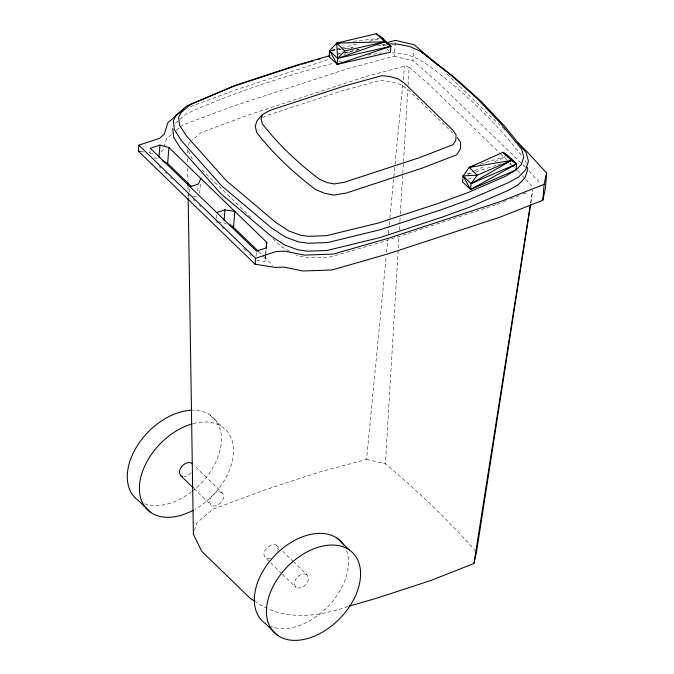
<?xml version="1.0" encoding="UTF-8"?>
<svg xmlns="http://www.w3.org/2000/svg" width="674" height="674" viewBox="0 0 674 674"><rect width="100%" height="100%" fill="white"/><g stroke="black" fill="none" stroke-linecap="round" stroke-linejoin="round"><path stroke-width="0.51" stroke-dasharray="3.37 2.53" d="M475.802 551.324A1156.567 679.813 4.6 0 0 385.376 463.838L398.966 237.223M399.404 229.885L399.842 222.538M399.909 221.485L400.28 215.191M400.348 214.147L402.74 174.28M402.799 173.226L407.829 89.297M408.082 85.101L409.152 67.265L404.526 66.195L364.929 76.785L250.037 114.437L201.071 132.567L192.393 140.007M149.898 153.217L150.058 151.229M189.672 191.753L189.916 188.771M197.777 191.028L198.257 185.072M199.681 193.396L200.557 182.469M216.219 218.536L216.531 214.559M256.078 256.078L256.398 252.101M256.786 260.215L265.05 261.529L265.64 254.208M265.724 253.163L266.146 247.939M265.64 256.23L265.05 261.529M265.724 255.235L266.205 249.279M180.177 126.982L182.469 125.019L234.83 105.616L346.63 68.975L394.147 56.262L395.267 42.361M525.417 167.177L436.6 81.133L412.943 60.652L413.828 49.733M194.491 530.497L196.724 522.999L212.74 509.241L265.109 489.838L319.055 472.154L366.58 459.441L386.16 256.541M386.564 252.362L387.769 239.809M388.376 233.533L389.083 226.211M389.184 225.167L389.791 218.89M389.892 217.845L394.939 165.551M395.04 164.507L402.816 83.972M403.212 79.793L404.526 66.195M530.817 203.059L532.755 190.59M530.649 202.748L532.612 190.27M277.823 551.214C280.249 536.336 257.527 550.119 265.792 558.097L281.673 573.49M188.459 145.432L189.242 142.72L191.61 140.689M191.045 472.786L187.76 475.574L184.095 476.779M160.993 151.844L163.108 150.032L166.444 138.777L171.786 134.185M175.442 123.182L179.259 119.896M180.025 119.247L186.125 113.99C233.583 92.464 283.341 76.288 333.723 63.162M176.361 130.259L179.419 127.639M262.675 117.647L266.348 115.675L341.895 90.914L380.052 80.442L390.49 81.495L400.836 84.579L407.694 89.271L453.046 133.199M466.905 174.17L473.611 171.171M474.572 170.749L485.111 166.04M494.699 161.768L505.239 157.067M468.346 179.267L473.131 177.136M496.704 204.433L502.526 202.141M503.495 201.753L506.41 200.608M510.294 199.074L515.147 197.162M516.115 196.783L519.022 195.629M522.906 194.104L527.759 192.191M190.531 106.61L236.111 89.726L328.946 59.304M343.917 54.392L345.914 53.743M495.702 204.761L381.813 242.092L329.637 257.114L308.128 257.889L297.47 255.657L295.709 254.662M468.026 174.305L474.959 172.106M475.945 171.794L500.706 163.942M480.166 164.127L505.121 156.671M348.011 606.465C318.65 616.98 282.642 621.369 256.002 601.764M347.91 53.086L349.932 52.547M331.684 50.162L335.745 49.202M336.764 48.958L340.825 47.989M341.844 47.744L358.096 43.886M369.268 41.224L379.428 38.806M344.246 53.019L359.318 49.429M337.152 53.903L341.221 52.943M338.373 54.274L340.378 53.802M344.397 52.85L359.444 49.295M338.736 61.983L341.743 61.267M270.611 558.451L268.8 558.83L265.792 558.097M377.415 45.722L386.573 44.964M367.836 55.108L381.737 52.867M331.701 50.39L337.859 49.615M338.887 49.48L340.943 49.219M345.046 48.705L353.26 47.669M331.726 50.39L335.871 49.884M336.907 49.758L341.044 49.244M342.08 49.118L348.298 48.351M349.334 48.225L353.479 47.719M353.37 41.282L379.352 38.426M392.226 52.985C417.349 52.05 435.648 71.149 453.88 85.497C479.13 106.669 502.13 130.402 522.224 156.528M140.31 151.423L144.278 152.054M149.249 152.846L154.211 153.638M153.706 157.842L158.87 158.668M193.328 196.353L197.297 196.985M217.963 221.83L223.92 222.774L226.54 224.004M394.147 56.262L412.943 60.652M366.58 459.441L385.376 463.838M382.082 44.13L386.986 45.31M222.066 492.517C215.469 489.231 205.991 499.586 211.341 505.348C217.938 508.643 227.416 498.288 222.066 492.517L194.087 465.414M306.771 574.577C300.166 571.282 290.696 581.637 296.046 587.408C302.643 590.694 312.113 580.339 306.771 574.577L293.915 562.116M289.55 251.191L280.755 246.229L272.507 238.225M409.152 67.265L428.639 84.14L499.51 152.796M446.913 73.997L502.61 127.959M503.368 128.683L504.868 130.141M500.268 153.52L507.05 160.1M510.066 163.015L511.574 164.481M512.333 165.206L514.591 167.405M509.746 163.782L511.153 165.147M382.781 44.804L384.172 46.152M386.952 48.848L389.041 50.87M201.956 169.882L250.736 217.146M229.741 223.591L231.275 225.074M258.799 251.739L263.652 256.44M263.997 256.777L272.768 265.27M159.334 166.638L160.867 168.129M165.391 172.51L166.891 173.968M170.589 177.548L172.089 178.998M187.979 194.39L189.487 195.848M193.253 199.496L194.761 200.953M199.277 205.334L200.785 206.792M215.84 221.384L217.475 222.968M221.982 227.332L223.482 228.781M243.71 248.377L246.002 250.593M249.734 254.208L251.25 255.682M210.12 415.117L222.218 426.836M276.517 545.266L279.542 548.198M282.566 551.13L293.156 561.383M193.944 488.498L211.341 505.348M282.431 574.214L296.046 587.408M528.972 171.053L540.346 183.463M517.539 170.337L521.634 174.81M522.316 175.552L525.046 178.534M525.728 179.284L533.244 187.482M192.351 159.131L187.414 149.047L187.498 154.304M525.476 160.513L526.259 163.42M187.557 158.516L187.642 163.774M187.709 167.986L187.903 180.615M188.004 186.934L188.097 193.244M188.113 194.297L188.181 198.51M192.284 491.245A55.934 36.843 -45.9 0 0 221.291 442.523A55.934 36.843 -45.9 0 0 193.126 410.239M191.458 491.877A55.934 36.843 -45.9 0 1 144.809 503.807M346.529 550.456A55.934 36.843 -45.9 0 1 327.109 607.392A55.934 36.843 -45.9 0 1 270.914 626.508M193.135 423.601A55.934 36.843 -45.9 0 1 233.516 449.878A55.934 36.843 -45.9 0 1 195.106 509.207"/><path stroke-width="1.01" d="M517.666 142.534L526.697 151.288L546.606 173.007L545.325 188.888L542.806 200.271L499.704 217.255L387.904 253.896L332.088 269.954L302.938 270.999L283.931 267.072L274.95 267.384L255.092 264.225L138.322 151.111L138.802 145.154L159.46 138.381L164.38 134.143L167.725 122.887L183.741 109.129M158.954 157.623L159.965 145.078L168.93 147.555L266.761 242.328L266.281 248.285M191.424 186.471L167.649 163.445L168.93 147.555M224.08 220.786L224.956 209.867L234.813 211.383L233.541 227.264L229.168 225.226M255.092 264.225L255.572 258.268L138.802 145.154M376.345 33.7L384.728 41.813L390.912 46.262L337.16 64.342L337.64 58.385L336.739 43.111L376.345 33.7L382.47 38.081L390.912 46.262L390.431 52.218L337.16 64.342L329.173 56.608L329.653 50.651L336.739 43.111L340.892 42.656M330.033 55.588L297.546 64.931L235.9 85.135L190.801 104.268L180.927 112.727L178.644 117.276L179.478 125.086L186.209 135.626L226.22 180.59L275.818 222.42L288.742 230.929L300.377 235.201L308.524 236.33L326.443 235.673L378.257 223.043L439.911 202.84L467.764 192.688L505.34 176.377L516.082 169.915L516.554 163.959L508.12 155.778L502.964 152.332L469.188 167.405L463.072 175.88L462.591 181.837L470.578 189.571L516.082 169.915L521.331 164.464L523.791 156.991L521.701 149.249L499.99 122.676L477.007 98.396L450.923 75.143L420.66 51.367L409.741 46.514L396.994 44.029L387.794 43.92M470.578 189.571L471.059 183.614L477.234 175.198L511.339 160.454L516.554 163.959L470.578 189.571L463.072 175.88L477.234 175.198L469.188 167.405L474.176 165.914M542.806 200.271L544.078 184.381L546.606 173.007M266.761 242.328L266.146 247.939L256.474 251.107L150.294 148.246L159.965 145.078M530.657 204.096L476.493 552.099L473.965 563.481L430.863 580.466L376.918 598.15L349.006 606.179M473.965 563.481L530.32 204.829M262.54 114.437L261.116 118.59L262.321 123.848A422.017 248.057 4.6 0 0 319.678 179.41L327.185 182.595L334.296 183.951L344.507 182.216L419.447 157.649L453.054 144.674L455.793 140.327L456.062 134.867L452.818 130.082L404.24 83.02L398.46 79.069L389.909 76.499L381.846 75.69L345.206 85.741L270.274 110.3L262.54 114.437L257.173 120.604L255.227 126.139L256.684 132.483A428.925 252.118 4.6 0 0 315.491 189.453L324.565 193.312L334.068 195.098L346.209 193.034L421.764 168.273L456.761 154.767L460.308 149.131L460.671 142.543L457.368 137.673M200.877 178.5L198.341 184.078L190.076 186.782M382.47 38.081L384.728 41.813L344.785 50.912L337.64 58.385L329.653 50.651L337.16 64.342M471.059 183.614L511.339 160.454L502.964 152.332L516.554 163.959L471.059 183.614L463.072 175.88M544.078 184.381L500.976 201.366L389.184 238.015L333.369 254.073L304.218 255.109L285.203 251.183L276.23 251.495L255.572 258.268M293.662 66.625L232.682 86.609L186.765 106.045L176.083 115.237L173.395 120.671L174.322 129.425L181.424 140.622L221.729 185.931L271.698 228.073L285.464 237.088L298.515 241.873L308.22 243.238L327.674 242.547L380.363 229.674L442.346 209.361L470.435 199.133L508.356 182.662L518.685 176.967L525.695 169.688L528.458 161.288L526.116 152.568L504.009 125.499L480.815 101.016L454.52 77.552L423.685 53.339L421.798 52.505M216.691 212.571L224.956 209.867M294.664 66.296L299.601 64.847M301.581 64.266L306.527 62.817M308.507 62.235L313.444 60.786M317.403 59.624L320.369 58.756M386.328 42.807L395.427 40.373L414.224 44.762L437.881 65.252M390.912 46.262L337.64 58.385L384.728 41.813L336.739 43.111L344.785 50.912M469.188 167.405L511.339 160.454M138.322 151.111L140.31 151.423M191.812 463.215C185.215 459.929 175.745 470.284 181.087 476.046L193.194 487.765M181.087 476.046L182.46 476.653M162.383 160.572L167.649 163.445M255.109 601.259L250.652 598.739L201.77 551.383L193.379 534.255L188.181 198.51M231.999 225.782L258.378 251.326M337.168 538.197L349.267 549.917M150.69 512.425L138.591 500.698A55.934 36.843 -45.9 0 1 132.382 454.866A55.934 36.843 -45.9 0 1 177.978 412.817A55.934 36.843 -45.9 0 1 192.098 410.247M277.739 635.506L265.64 623.779A55.934 36.843 -45.9 0 1 275.708 554.584A55.934 36.843 -45.9 0 1 343.841 545.14M527.295 167.295L527.818 169.233L525.054 177.633L518.045 184.912L507.716 190.607L469.795 207.078L441.706 217.306L379.723 237.619L327.033 250.492L307.58 251.183L297.874 249.818L284.824 245.033L271.058 236.018L221.089 193.876L180.784 148.566L173.681 137.37L172.755 128.616M187.936 182.721L187.987 185.881M193.244 510.26A55.934 36.843 -45.9 0 1 182.823 514.751A55.934 36.843 -45.9 0 1 139.518 485.027A55.934 36.843 -45.9 0 1 190.085 424.536A55.934 36.843 -45.9 0 1 192.115 423.912M266.567 608.108A55.934 36.843 -45.9 0 0 309.88 637.831A55.934 36.843 -45.9 0 0 360.447 577.332A55.934 36.843 -45.9 0 0 317.134 547.591A55.934 36.843 -45.9 0 0 266.567 608.108"/></g></svg>
